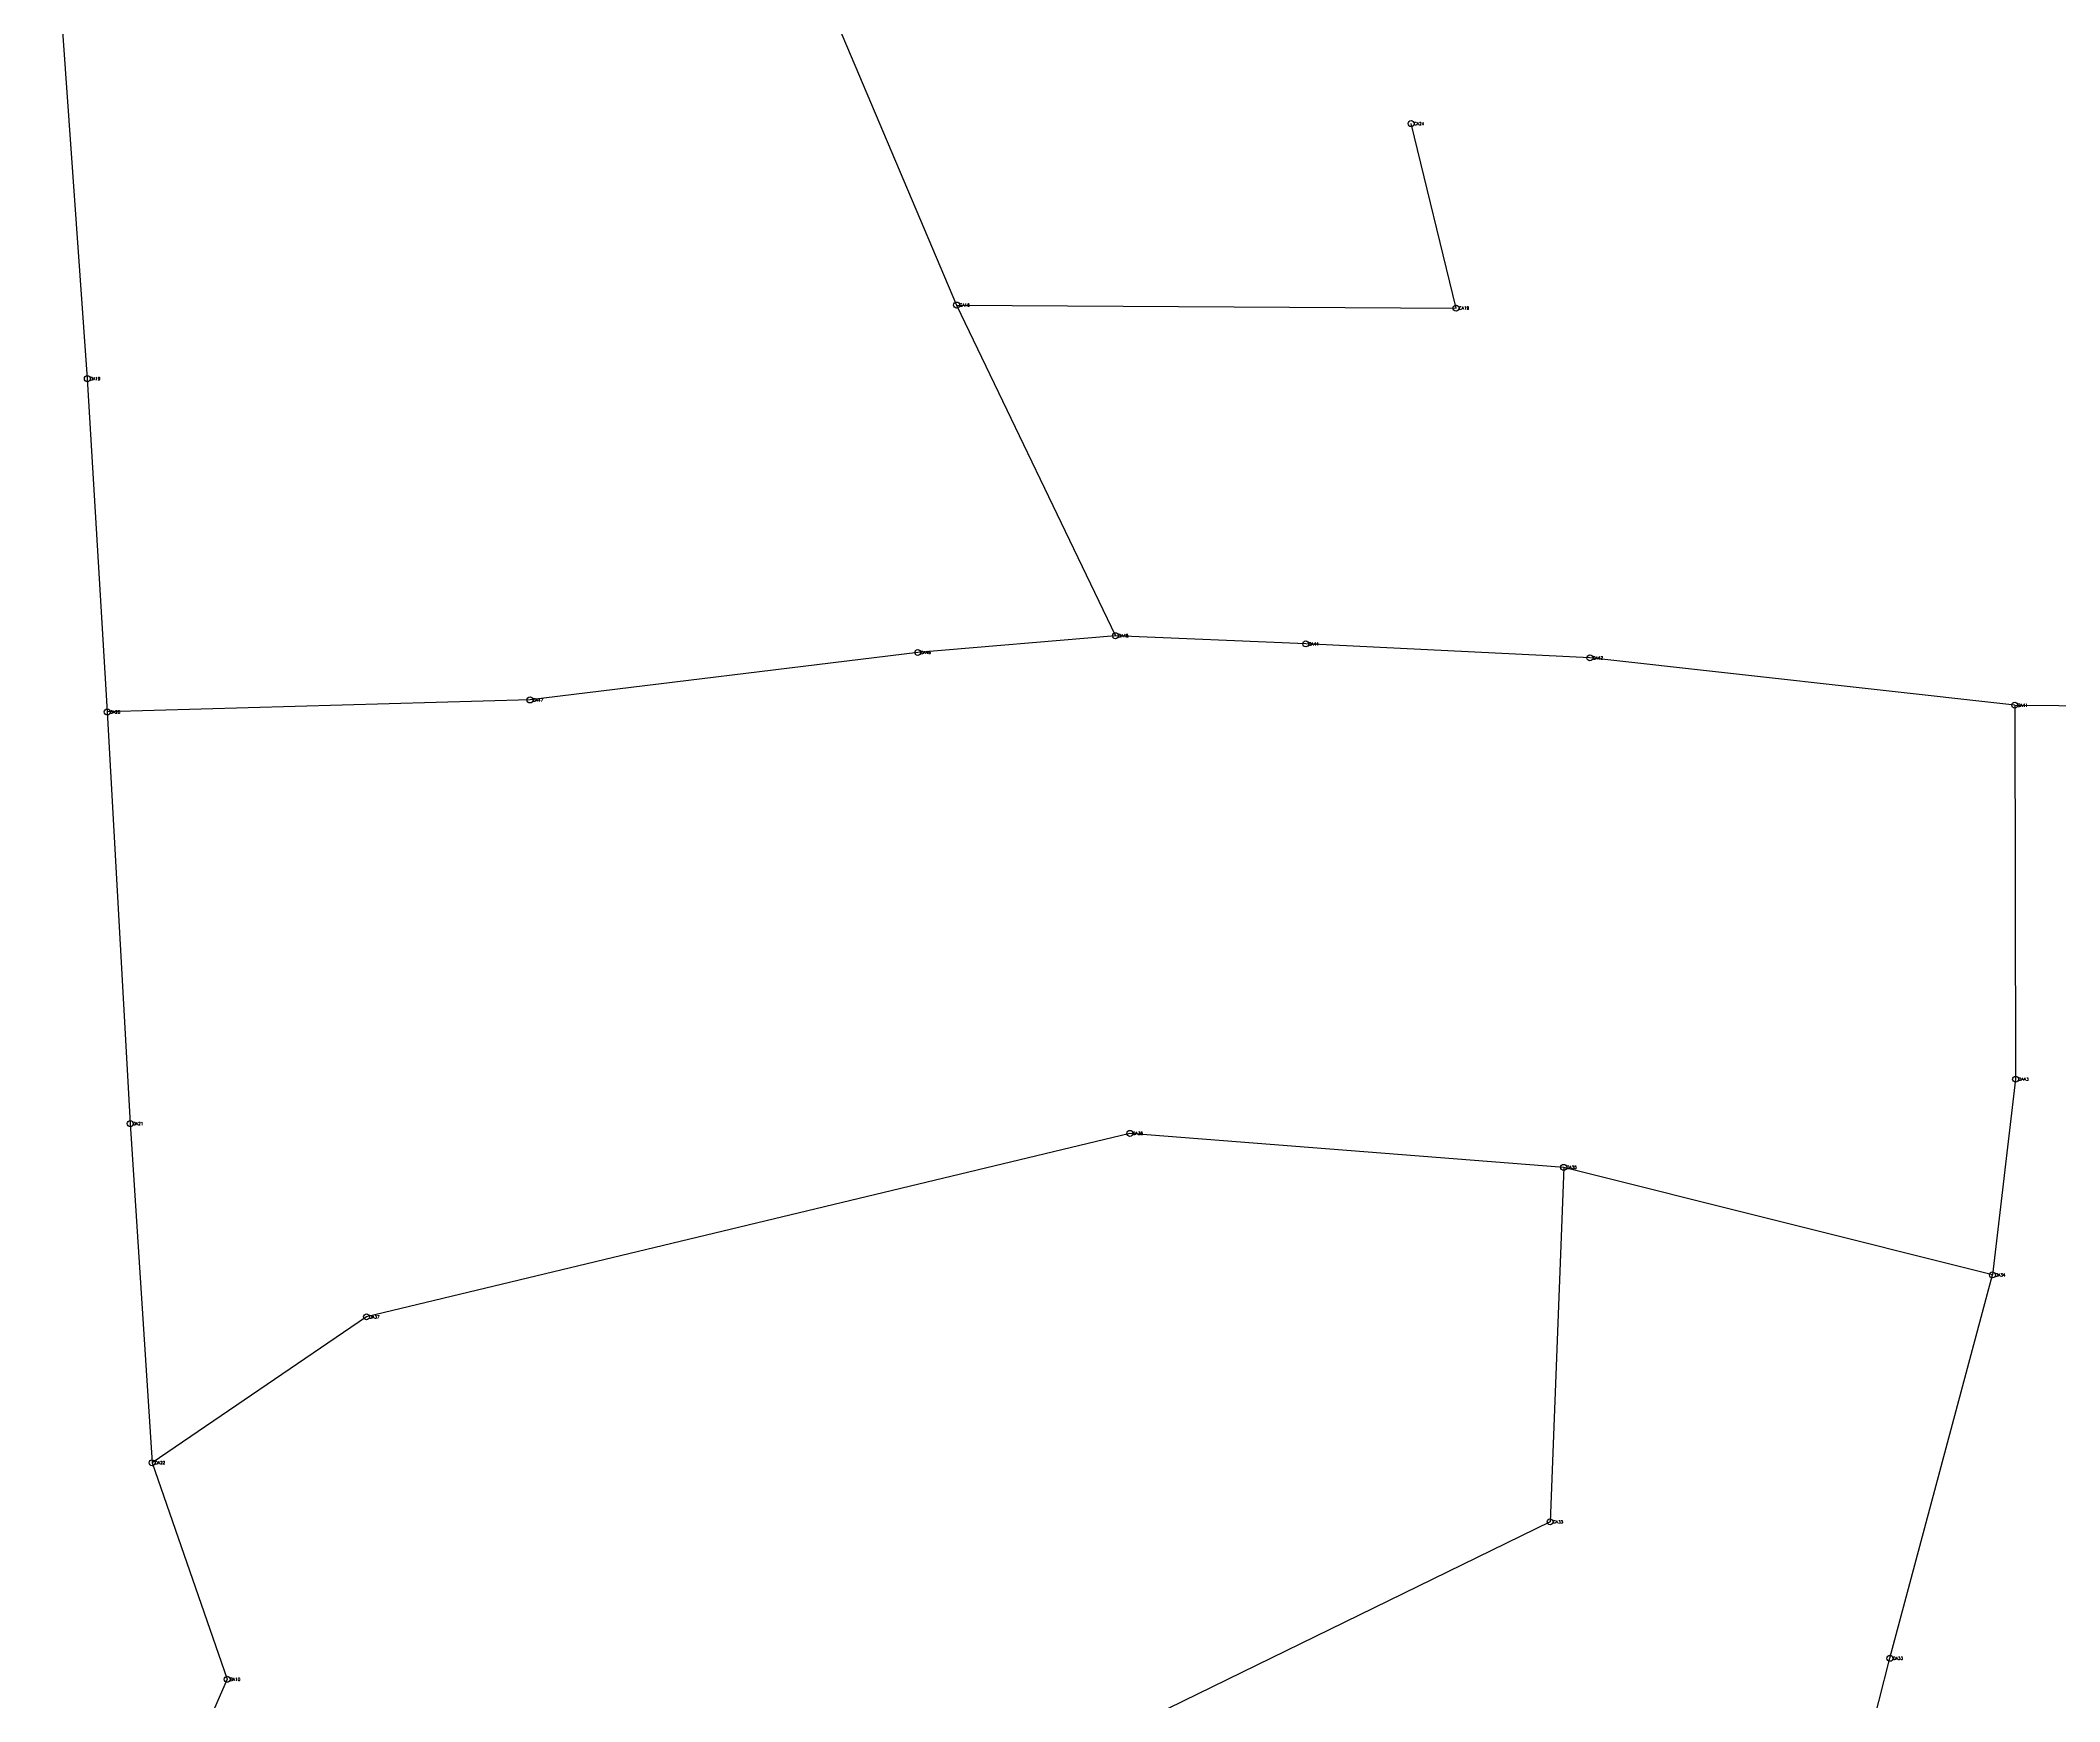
# Model space of a CAD drawing. Extents: x 166472 to 169408, y 2545118 to 2547192.
# Drawn here: x 167175 to 167855, y 2545911 to 2546470 of the extents above; entities that cross this region are included whole.
import ezdxf

# ---------------------------------------------------------------- set-up
doc = ezdxf.new("R2010")
doc.units = 0
doc.styles.get("Standard").update_dxf_attribs({"font": 'simplex'})

msp = doc.modelspace()

# ---------------------------------------------------------------- linework, layer by layer
at = {"color": 4}
for p, q in [((167429.867, 2546508.359), (167483.704, 2546381.265)), ((167182.617, 2546478.074), (167191.27, 2546356.487)), ((167651.698, 2546380.244), (167636.605, 2546442.316)), ((167483.704, 2546381.265), (167537.147, 2546270.014)), ((167483.704, 2546381.265), (167651.698, 2546380.244)), ((167191.27, 2546356.487), (167197.954, 2546244.361)), ((167537.147, 2546270.014), (167470.636, 2546264.373)), ((167601.155, 2546267.264), (167537.147, 2546270.014)), ((167696.764, 2546262.564), (167601.155, 2546267.264)), ((167470.636, 2546264.373), (167340.193, 2546248.408)), ((167839.663, 2546246.644), (167696.764, 2546262.564)), ((167340.193, 2546248.408), (167197.954, 2546244.361)), ((167197.954, 2546244.361), (167205.689, 2546105.869)), ((167839.663, 2546246.644), (167839.959, 2546120.822)), ((167839.663, 2546246.644), (167965.271, 2546245.52)), ((167839.959, 2546120.822), (167832.148, 2546054.96)), ((167205.689, 2546105.869), (167213.066, 2545991.764)), ((167541.981, 2546102.579), (167285.186, 2546040.839)), ((167687.928, 2546091.154), (167541.981, 2546102.579)), ((167687.928, 2546091.154), (167683.359, 2545971.885)), ((167832.148, 2546054.96), (167687.928, 2546091.154)), ((167797.663, 2545925.98), (167832.148, 2546054.96)), ((167285.186, 2546040.839), (167213.066, 2545991.764)), ((167213.066, 2545991.764), (167238.312, 2545918.915)), ((167683.359, 2545971.885), (167535.136, 2545899.479)), ((167757.725, 2545770.052), (167797.663, 2545925.98)), ((167238.312, 2545918.915), (167175.48, 2545775.75))]:
    msp.add_line(p, q, dxfattribs=at)
for centre in [(167636.605, 2546442.316), (167483.704, 2546381.265), (167651.698, 2546380.244), (167191.27, 2546356.487), (167537.147, 2546270.014), (167601.155, 2546267.264), (167470.636, 2546264.373), (167696.764, 2546262.564), (167340.193, 2546248.408), (167839.663, 2546246.644), (167197.954, 2546244.361), (167839.959, 2546120.822), (167205.689, 2546105.869), (167541.981, 2546102.579), (167687.928, 2546091.154), (167832.148, 2546054.96), (167285.186, 2546040.839), (167213.066, 2545991.764), (167683.359, 2545971.885), (167797.663, 2545925.98), (167238.312, 2545918.915)]:
    msp.add_circle(centre, 1)

# ---------------------------------------------------------------- texts
at = {"color": 5}
for s, p in [('CA24', (167637.605, 2546441.816)), ('CA16', (167484.704, 2546380.765)), ('CA19', (167652.698, 2546379.744)), ('DA19', (167192.27, 2546355.987)), ('DA45', (167538.147, 2546269.514)), ('DA44', (167602.155, 2546266.764)), ('DA46', (167471.636, 2546263.873)), ('DA42', (167697.764, 2546262.064)), ('DA47', (167341.193, 2546247.908)), ('DA41', (167840.663, 2546246.144)), ('DA20', (167198.954, 2546243.861)), ('DA43', (167840.959, 2546120.322)), ('DA21', (167206.689, 2546105.369)), ('DA36', (167542.981, 2546102.079)), ('DA35', (167688.928, 2546090.654)), ('DA34', (167833.148, 2546054.46)), ('DA37', (167286.186, 2546040.339)), ('DA22', (167214.066, 2545991.264)), ('CA33', (167684.359, 2545971.385)), ('DA33', (167798.663, 2545925.48)), ('BA10', (167239.312, 2545918.415))]:
    msp.add_text(s, height=1, dxfattribs=at).set_placement(p)

doc.saveas('drawing.dxf')
